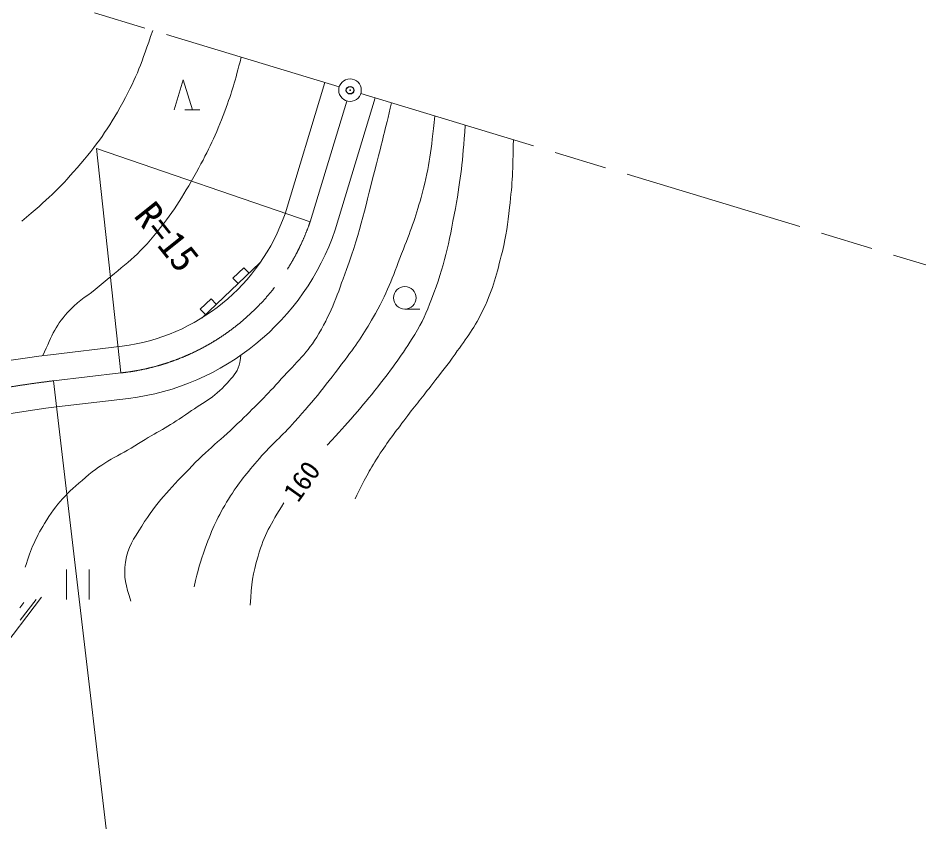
# Model space of a CAD drawing. Units: millimetres, scale not verified. Extents: x 40000 to 680000, y 20000 to 380000.
# Drawn here: x 316642 to 376982, y 266472 to 320384 of the extents above; entities that cross this region are included whole.
import ezdxf
from ezdxf.enums import TextEntityAlignment as Align

# ---------------------------------------------------------------- set-up
doc = ezdxf.new("R2010")
doc.units = ezdxf.units.MM
doc.header["$LTSCALE"] = 1000
doc.header["$PDMODE"] = 32
doc.header["$PDSIZE"] = 500
doc.linetypes.add('CHAIN', pattern=[18.5, 12, -1.5, 3.5, -1.5])
for name, color, linetype, lineweight in [('M-BGD', 7, 'Continuous', 13), ('M-BMK', 2, 'CHAIN', 13), ('M-BMK-SRVR', 3, 'Continuous', 13)]:
    doc.layers.add(name, color=color, linetype=linetype, lineweight=lineweight)
doc.layers.add('M-OTRS', color=6, linetype='Continuous')
doc.styles.add('ＭＳ ゴシック', font='')
doc.styles.get('ＭＳ ゴシック').set_extended_font_data('MS Gothic')

msp = doc.modelspace()

# ---------------------------------------------------------------- linework, layer by layer
at = {"layer": 'M-BGD'}
for p, q in [((327021, 314278), (327621, 316278)), ((327621, 316278), (328221, 314278)), ((334384, 307379), (337030, 316100)), ((337715, 306302), (340379, 315084)), ((327721, 314278), (328721, 314278)), ((336049, 306840), (321861, 311706)), ((323463, 296792), (321861, 311706)), ((332716, 304108), (328870, 300462)), ((331646, 303783), (330921, 303095)), ((331990, 303420), (331646, 303783)), ((330921, 303095), (331265, 302732)), ((329469, 301719), (328744, 301031)), ((329813, 301356), (329469, 301719)), ((328744, 301031), (329088, 300668)), ((342342, 301042), (343342, 301042)), ((318789, 298004), (323553, 298565)), ((318994, 296266), (322502, 266472)), ((319198, 294528), (323980, 295091)), ((319857, 283725), (319857, 281725)), ((321357, 283725), (321357, 281725)), ((318205, 281870), (312826, 274902)), ((317027, 281518), (316764, 281177)), ((317831, 281714), (316779, 280351))]:
    msp.add_line(p, q, dxfattribs=at)
msp.add_circle((342342, 301792), 750, dxfattribs=at)
for centre, radius, start, end in [((321861, 311706), 13250, 277.33581, 340.93587), ((321861, 311706), 16750, 277.26711, 341.17797), ((326009, 236678), 61750, 96.71466, 119.60925), ((326009, 236678), 58250, 96.71466, 119.6582)]:
    msp.add_arc(centre, radius, start, end, dxfattribs=at)
for points, knots in [([(325585, 319572), (324830, 317328), (324567, 316562), (323599, 314785), (322608, 312967), (321916, 312008), (320568, 310436), (319264, 308917), (318672, 308405), (316878, 306878)], [0, 0, 0, 0, 1, 1, 1, 2, 2, 2, 3, 3, 3, 3]), ([(331471, 317786), (331036, 316093), (330888, 315576), (330379, 314205), (329771, 312567), (329343, 311675), (328492, 310148), (327522, 308407), (326932, 307437), (325662, 305902), (324431, 304415), (323495, 303808), (322029, 302552), (321292, 301922), (320765, 301697), (320095, 300995), (319137, 299993), (318923, 299364), (318283, 297942)], [0, 0, 0, 0, 1, 1, 1, 2, 2, 2, 3, 3, 3, 4, 4, 4, 5, 5, 5, 6, 6, 6, 6]), ([(324139, 281609), (323804, 282653), (323628, 283199), (323776, 284217), (323925, 285232), (324318, 285739), (324863, 286608), (325878, 288226), (326663, 288992), (327979, 290376), (329262, 291725), (330127, 292332), (331456, 293636), (332528, 294687), (333134, 295273), (334137, 296389), (335159, 297527), (335859, 298087), (336632, 299407), (337546, 300969), (337848, 301962), (338465, 303664), (339436, 306344), (339738, 307927), (340454, 310687), (340865, 312271), (340998, 312786), (341466, 314754)], [0, 0, 0, 0, 1, 1, 1, 2, 2, 2, 3, 3, 3, 4, 4, 4, 5, 5, 5, 6, 6, 6, 7, 7, 7, 8, 8, 8, 9, 9, 9, 9]), ([(344343, 313882), (344075, 311474), (344027, 310699), (343499, 308729), (343105, 307257), (342813, 306449), (342256, 305031), (341588, 303331), (341283, 302337), (340392, 300743), (339690, 299488), (339232, 298818), (338372, 297667), (337127, 296001), (336400, 295085), (335016, 293534), (334141, 292554), (333545, 292103), (332685, 291110), (331818, 290108), (331333, 289533), (330634, 288407), (329890, 287207), (329557, 286473), (329081, 285144), (328727, 284157), (328618, 283778), (328335, 282565)], [0, 0, 0, 0, 1, 1, 1, 2, 2, 2, 3, 3, 3, 4, 4, 4, 5, 5, 5, 6, 6, 6, 7, 7, 7, 8, 8, 8, 9, 9, 9, 9]), ([(337191, 291980), (338071, 292945), (338304, 293198), (338993, 294000), (339611, 294719), (339965, 295116), (340547, 295864), (341569, 297177), (342120, 297934), (343002, 299345), (343543, 300210), (343755, 300753), (344120, 301706), (344991, 303980), (345268, 305340), (345705, 307735), (346096, 309876), (346169, 310674), (346359, 313270)], [0, 0, 0, 0, 1, 1, 1, 2, 2, 2, 3, 3, 3, 4, 4, 4, 5, 5, 5, 6, 6, 6, 6]), ([(339042, 288424), (339718, 289782), (339919, 290192), (340595, 291259), (341246, 292288), (341688, 292815), (342417, 293790), (343098, 294701), (343513, 295185), (344206, 296086), (344792, 296846), (345145, 297254), (345691, 298043), (346481, 299183), (346995, 299791), (347581, 301047), (348245, 302468), (348442, 303343), (348830, 304861), (349118, 305987), (349158, 306645), (349303, 307798), (349522, 309544), (349511, 310168), (349568, 312296)], [0, 0, 0, 0, 1, 1, 1, 2, 2, 2, 3, 3, 3, 4, 4, 4, 5, 5, 5, 6, 6, 6, 7, 7, 7, 8, 8, 8, 8]), ([(317111, 283869), (317549, 285208), (317752, 285706), (318386, 286768), (319208, 288145), (319896, 288792), (321110, 289840), (322351, 290911), (323256, 291231), (324646, 292100), (325861, 292860), (326604, 293188), (327776, 294013), (328884, 294793), (329640, 295098), (330533, 296118), (330902, 296540), (331173, 296774), (331330, 297313), (331402, 297563), (331433, 297682), (331446, 297970)], [0, 0, 0, 0, 1, 1, 1, 2, 2, 2, 3, 3, 3, 4, 4, 4, 5, 5, 5, 6, 6, 6, 7, 7, 7, 7]), ([(332064, 281353), (332166, 282829), (332230, 283376), (332592, 284616), (333023, 286090), (333395, 286649), (334301, 288158)], [0, 0, 0, 0, 1, 1, 1, 2, 2, 2, 2])]:
    msp.add_open_spline(points, degree=3, knots=knots, dxfattribs=at)
msp.add_point((338705, 315592), dxfattribs=at)
at = {"layer": 'M-BMK'}
for p, q in [((337987, 315810), (300427, 327204)), ((339422, 315374), (376982, 303980)), ((336049, 306840), (338487, 314874)), ((318994, 296266), (323463, 296792))]:
    msp.add_line(p, q, dxfattribs=at)
for centre, radius, start, end in [((321861, 311706), 15000, 276.13087, 341.06752), ((326009, 236678), 60000, 96.71466, 119.63319)]:
    msp.add_arc(centre, radius, start, end, dxfattribs=at)
at = {"layer": 'M-BMK-SRVR'}
msp.add_circle((338705, 315592), 750, dxfattribs=at)
at = {"layer": 'M-OTRS'}
msp.add_point((338705, 315592), dxfattribs=at)

# ---------------------------------------------------------------- texts
at = {"layer": 'M-BGD', "style": 'ＭＳ ゴシック'}
msp.add_text('\u3000\u3000R=15', height=1833, rotation=308.599, dxfattribs=at).set_placement((321861, 311706), align=Align.MIDDLE_LEFT)
msp.add_text('160', height=1320, rotation=54.51, dxfattribs=at).set_placement((335492, 289597), align=Align.MIDDLE_CENTER)

doc.saveas('drawing.dxf')
